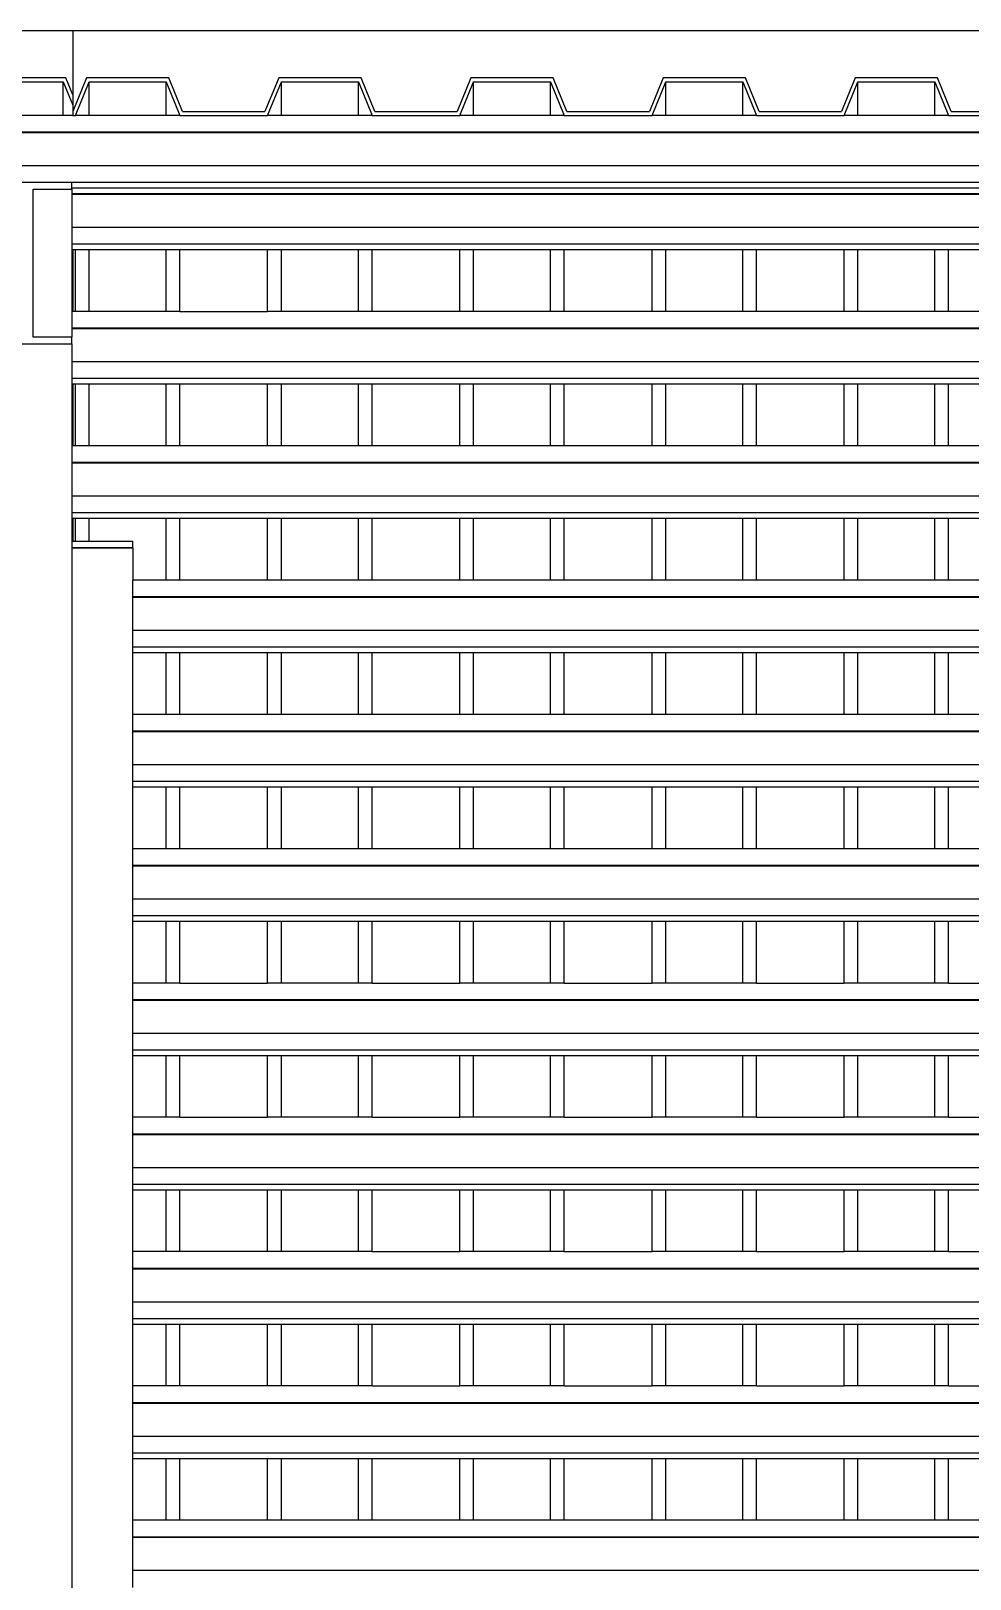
# Model space of a CAD drawing. Extents: x -101 to 101, y -14 to 18.
# Drawn here: x 53.588 to 54.968, y 15.745 to 18.019 of the extents above; entities that cross this region are included whole.
import ezdxf

# ---------------------------------------------------------------- set-up
doc = ezdxf.new("R2010")
doc.units = 0
doc.layers.get('0').update_dxf_attribs({"linetype": 'CONTINUOUS'})

msp = doc.modelspace()

# ---------------------------------------------------------------- linework, layer by layer
for p, q in [((53.6493, 18.019), (50.9563, 18.019)), ((53.6493, 18.019), (53.6493, 17.9253)), ((56.3423, 18.019), (53.6493, 18.019)), ((53.6493, 18.019), (53.6493, 17.9006)), ((53.6392, 17.9499), (53.5182, 17.9499)), ((53.5221, 17.9443), (53.6353, 17.9443)), ((53.6353, 17.895), (53.6353, 17.9443)), ((53.6353, 17.9443), (53.6493, 17.9101)), ((53.6493, 17.9253), (53.6392, 17.9499)), ((53.6695, 17.9499), (53.6493, 17.9006)), ((53.6532, 17.895), (53.6734, 17.9443)), ((53.7905, 17.9499), (53.6695, 17.9499)), ((53.6734, 17.895), (53.6734, 17.9443)), ((53.6734, 17.9443), (53.7866, 17.9443)), ((53.7866, 17.895), (53.7866, 17.9443)), ((53.7866, 17.9443), (53.8068, 17.895)), ((53.8107, 17.9006), (53.7905, 17.9499)), ((53.9519, 17.9499), (53.9317, 17.9006)), ((53.9356, 17.895), (53.9558, 17.9443)), ((54.0729, 17.9499), (53.9519, 17.9499)), ((53.9558, 17.9443), (54.069, 17.9443)), ((53.9558, 17.895), (53.9558, 17.9443)), ((54.069, 17.895), (54.069, 17.9443)), ((54.069, 17.9443), (54.0892, 17.895)), ((54.0931, 17.9006), (54.0729, 17.9499)), ((54.2343, 17.9499), (54.2141, 17.9006)), ((54.2181, 17.895), (54.2382, 17.9443)), ((54.3553, 17.9499), (54.2343, 17.9499)), ((54.2382, 17.895), (54.2382, 17.9443)), ((54.2382, 17.9443), (54.3514, 17.9443)), ((54.3514, 17.9443), (54.3716, 17.895)), ((54.3514, 17.895), (54.3514, 17.9443)), ((54.3755, 17.9006), (54.3553, 17.9499)), ((54.5167, 17.9499), (54.4966, 17.9006)), ((54.5005, 17.895), (54.5206, 17.9443)), ((54.6378, 17.9499), (54.5167, 17.9499)), ((54.5206, 17.9443), (54.6339, 17.9443)), ((54.5206, 17.895), (54.5206, 17.9443)), ((54.6339, 17.9443), (54.654, 17.895)), ((54.6339, 17.895), (54.6339, 17.9443)), ((54.6579, 17.9006), (54.6378, 17.9499)), ((54.7991, 17.9499), (54.779, 17.9006)), ((54.7829, 17.895), (54.8031, 17.9443)), ((54.9202, 17.9499), (54.7991, 17.9499)), ((54.8031, 17.9443), (54.9163, 17.9443)), ((54.8031, 17.895), (54.8031, 17.9443)), ((54.9163, 17.895), (54.9163, 17.9443)), ((54.9163, 17.9443), (54.9364, 17.895)), ((54.9403, 17.9006), (54.9202, 17.9499)), ((53.6493, 17.9253), (53.6493, 17.9101)), ((53.6493, 17.9101), (53.6493, 17.9006)), ((53.6493, 17.9006), (53.6493, 17.895)), ((53.8107, 17.9006), (53.9317, 17.9006)), ((54.0931, 17.9006), (54.2141, 17.9006)), ((54.3755, 17.9006), (54.4966, 17.9006)), ((54.6579, 17.9006), (54.779, 17.9006)), ((54.9403, 17.9006), (55.0614, 17.9006)), ((53.6353, 17.895), (53.5221, 17.895)), ((53.6493, 17.895), (53.6353, 17.895)), ((53.6493, 17.895), (53.6532, 17.895)), ((53.6734, 17.895), (53.6532, 17.895)), ((53.7866, 17.895), (53.6734, 17.895)), ((53.8068, 17.895), (53.7866, 17.895)), ((53.8068, 17.895), (53.9356, 17.895)), ((53.9558, 17.895), (53.9356, 17.895)), ((54.069, 17.895), (53.9558, 17.895)), ((54.0892, 17.895), (54.069, 17.895)), ((54.0892, 17.895), (54.2181, 17.895)), ((54.2382, 17.895), (54.2181, 17.895)), ((54.3514, 17.895), (54.2382, 17.895)), ((54.3716, 17.895), (54.3514, 17.895)), ((54.3716, 17.895), (54.5005, 17.895)), ((54.5206, 17.895), (54.5005, 17.895)), ((54.6339, 17.895), (54.5206, 17.895)), ((54.654, 17.895), (54.6339, 17.895)), ((54.654, 17.895), (54.7829, 17.895)), ((54.8031, 17.895), (54.7829, 17.895)), ((54.9163, 17.895), (54.8031, 17.895)), ((54.9364, 17.895), (54.9163, 17.895)), ((54.9364, 17.895), (55.0653, 17.895)), ((56.3423, 17.8703), (38.6477, 17.8703)), ((56.3423, 17.8695), (38.6477, 17.8695)), ((56.3423, 17.821), (38.6477, 17.821)), ((53.6477, 17.7963), (53.5277, 17.7963)), ((53.5908, 17.5692), (53.5908, 17.7866)), ((53.5908, 17.7866), (53.6477, 17.7866)), ((53.6477, 17.7881), (53.6477, 17.7963)), ((56.3423, 17.7963), (53.6477, 17.7963)), ((56.3423, 17.7881), (53.6477, 17.7881)), ((53.6477, 17.7866), (53.6477, 17.7881)), ((53.6477, 17.7866), (53.6477, 17.7796)), ((56.3423, 17.7796), (53.6477, 17.7796)), ((53.6477, 17.7796), (53.6477, 17.7788)), ((56.3423, 17.7788), (53.6477, 17.7788)), ((53.6477, 17.7788), (53.6477, 17.7303)), ((56.3423, 17.7303), (53.6477, 17.7303)), ((53.6477, 17.7303), (53.6477, 17.7056)), ((56.3423, 17.7056), (53.6477, 17.7056)), ((53.6477, 17.7056), (53.6477, 17.6974)), ((53.6493, 17.6974), (53.6477, 17.6974)), ((53.6477, 17.6974), (53.6477, 17.607)), ((53.6493, 17.6974), (53.6493, 17.607)), ((53.6532, 17.6974), (53.6493, 17.6974)), ((53.6532, 17.607), (53.6532, 17.6974)), ((53.6734, 17.6974), (53.6532, 17.6974)), ((53.6734, 17.607), (53.6734, 17.6974)), ((53.7866, 17.6974), (53.6734, 17.6974)), ((53.7866, 17.607), (53.7866, 17.6974)), ((53.8068, 17.6974), (53.7866, 17.6974)), ((53.8068, 17.607), (53.8068, 17.6974)), ((53.9356, 17.6974), (53.8068, 17.6974)), ((53.9356, 17.607), (53.9356, 17.6974)), ((53.9558, 17.6974), (53.9356, 17.6974)), ((53.9558, 17.607), (53.9558, 17.6974)), ((54.069, 17.6974), (53.9558, 17.6974)), ((54.069, 17.607), (54.069, 17.6974)), ((54.0892, 17.6974), (54.069, 17.6974)), ((54.0892, 17.607), (54.0892, 17.6974)), ((54.2181, 17.6974), (54.0892, 17.6974)), ((54.2181, 17.607), (54.2181, 17.6974)), ((54.2382, 17.6974), (54.2181, 17.6974)), ((54.2382, 17.607), (54.2382, 17.6974)), ((54.3514, 17.6974), (54.2382, 17.6974)), ((54.3514, 17.607), (54.3514, 17.6974)), ((54.3716, 17.6974), (54.3514, 17.6974)), ((54.3716, 17.607), (54.3716, 17.6974)), ((54.5005, 17.6974), (54.3716, 17.6974)), ((54.5005, 17.607), (54.5005, 17.6974)), ((54.5206, 17.6974), (54.5005, 17.6974)), ((54.5206, 17.607), (54.5206, 17.6974)), ((54.6339, 17.6974), (54.5206, 17.6974)), ((54.6339, 17.607), (54.6339, 17.6974)), ((54.654, 17.6974), (54.6339, 17.6974)), ((54.654, 17.607), (54.654, 17.6974)), ((54.7829, 17.6974), (54.654, 17.6974)), ((54.7829, 17.607), (54.7829, 17.6974)), ((54.8031, 17.6974), (54.7829, 17.6974)), ((54.8031, 17.607), (54.8031, 17.6974)), ((54.9163, 17.6974), (54.8031, 17.6974)), ((54.9163, 17.607), (54.9163, 17.6974)), ((54.9364, 17.6974), (54.9163, 17.6974)), ((54.9364, 17.607), (54.9364, 17.6974)), ((55.0653, 17.6974), (54.9364, 17.6974)), ((53.6493, 17.607), (53.6477, 17.607)), ((53.6477, 17.607), (53.6477, 17.5823)), ((53.6532, 17.607), (53.6493, 17.607)), ((53.6734, 17.607), (53.6532, 17.607)), ((53.7866, 17.607), (53.6734, 17.607)), ((53.8068, 17.607), (53.7866, 17.607)), ((53.8068, 17.607), (53.9356, 17.607)), ((53.9558, 17.607), (53.9356, 17.607)), ((54.069, 17.607), (53.9558, 17.607)), ((54.0892, 17.607), (54.069, 17.607)), ((54.2181, 17.607), (54.0892, 17.607)), ((54.2382, 17.607), (54.2181, 17.607)), ((54.3514, 17.607), (54.2382, 17.607)), ((54.3716, 17.607), (54.3514, 17.607)), ((54.5005, 17.607), (54.3716, 17.607)), ((54.5206, 17.607), (54.5005, 17.607)), ((54.6339, 17.607), (54.5206, 17.607)), ((54.654, 17.607), (54.6339, 17.607)), ((54.7829, 17.607), (54.654, 17.607)), ((54.8031, 17.607), (54.7829, 17.607)), ((54.9163, 17.607), (54.8031, 17.607)), ((54.9364, 17.607), (54.9163, 17.607)), ((55.0653, 17.607), (54.9364, 17.607)), ((56.3423, 17.5823), (53.6477, 17.5823)), ((53.6477, 17.5823), (53.6477, 17.5815)), ((56.3423, 17.5815), (53.6477, 17.5815)), ((53.6477, 17.5815), (53.6477, 17.5692)), ((53.5277, 17.5596), (53.6477, 17.5596)), ((53.6477, 17.5692), (53.5908, 17.5692)), ((53.6477, 17.5596), (53.6477, 17.5692)), ((53.6477, 17.5596), (53.6477, 17.533)), ((56.3423, 17.533), (53.6477, 17.533)), ((53.6477, 17.533), (53.6477, 17.5083)), ((56.3423, 17.5083), (53.6477, 17.5083)), ((53.6477, 17.5083), (53.6477, 17.5001)), ((53.6493, 17.5001), (53.6477, 17.5001)), ((53.6477, 17.5001), (53.6477, 17.4097)), ((53.6493, 17.5001), (53.6493, 17.4097)), ((53.6532, 17.5001), (53.6493, 17.5001)), ((53.6532, 17.4097), (53.6532, 17.5001)), ((53.6734, 17.5001), (53.6532, 17.5001)), ((53.6734, 17.4097), (53.6734, 17.5001)), ((53.7866, 17.5001), (53.6734, 17.5001)), ((53.7866, 17.4097), (53.7866, 17.5001)), ((53.8068, 17.5001), (53.7866, 17.5001)), ((53.8068, 17.4097), (53.8068, 17.5001)), ((53.9356, 17.5001), (53.8068, 17.5001)), ((53.9356, 17.4097), (53.9356, 17.5001)), ((53.9558, 17.5001), (53.9356, 17.5001)), ((53.9558, 17.4097), (53.9558, 17.5001)), ((54.069, 17.5001), (53.9558, 17.5001)), ((54.069, 17.4097), (54.069, 17.5001)), ((54.0892, 17.5001), (54.069, 17.5001)), ((54.0892, 17.4097), (54.0892, 17.5001)), ((54.2181, 17.5001), (54.0892, 17.5001)), ((54.2181, 17.4097), (54.2181, 17.5001)), ((54.2382, 17.5001), (54.2181, 17.5001)), ((54.2382, 17.4097), (54.2382, 17.5001)), ((54.3514, 17.5001), (54.2382, 17.5001)), ((54.3514, 17.4097), (54.3514, 17.5001)), ((54.3716, 17.5001), (54.3514, 17.5001)), ((54.3716, 17.4097), (54.3716, 17.5001)), ((54.5005, 17.5001), (54.3716, 17.5001)), ((54.5005, 17.4097), (54.5005, 17.5001)), ((54.5206, 17.5001), (54.5005, 17.5001)), ((54.5206, 17.4097), (54.5206, 17.5001)), ((54.6339, 17.5001), (54.5206, 17.5001)), ((54.6339, 17.4097), (54.6339, 17.5001)), ((54.654, 17.5001), (54.6339, 17.5001)), ((54.654, 17.4097), (54.654, 17.5001)), ((54.7829, 17.5001), (54.654, 17.5001)), ((54.7829, 17.4097), (54.7829, 17.5001)), ((54.8031, 17.5001), (54.7829, 17.5001)), ((54.8031, 17.4097), (54.8031, 17.5001)), ((54.9163, 17.5001), (54.8031, 17.5001)), ((54.9163, 17.4097), (54.9163, 17.5001)), ((54.9364, 17.5001), (54.9163, 17.5001)), ((54.9364, 17.4097), (54.9364, 17.5001)), ((55.0653, 17.5001), (54.9364, 17.5001)), ((53.6493, 17.4097), (53.6477, 17.4097)), ((53.6477, 17.4097), (53.6477, 17.385)), ((53.6532, 17.4097), (53.6493, 17.4097)), ((53.6734, 17.4097), (53.6532, 17.4097)), ((53.7866, 17.4097), (53.6734, 17.4097)), ((53.8068, 17.4097), (53.7866, 17.4097)), ((53.9356, 17.4097), (53.8068, 17.4097)), ((53.9558, 17.4097), (53.9356, 17.4097)), ((54.069, 17.4097), (53.9558, 17.4097)), ((54.0892, 17.4097), (54.069, 17.4097)), ((54.2181, 17.4097), (54.0892, 17.4097)), ((54.2382, 17.4097), (54.2181, 17.4097)), ((54.3514, 17.4097), (54.2382, 17.4097)), ((54.3716, 17.4097), (54.3514, 17.4097)), ((54.5005, 17.4097), (54.3716, 17.4097)), ((54.5206, 17.4097), (54.5005, 17.4097)), ((54.6339, 17.4097), (54.5206, 17.4097)), ((54.654, 17.4097), (54.6339, 17.4097)), ((54.7829, 17.4097), (54.654, 17.4097)), ((54.8031, 17.4097), (54.7829, 17.4097)), ((54.9163, 17.4097), (54.8031, 17.4097)), ((54.9364, 17.4097), (54.9163, 17.4097)), ((55.0653, 17.4097), (54.9364, 17.4097)), ((56.3423, 17.385), (53.6477, 17.385)), ((53.6477, 17.385), (53.6477, 17.3842)), ((56.3423, 17.3842), (53.6477, 17.3842)), ((53.6477, 17.3842), (53.6477, 17.3357)), ((56.3423, 17.3357), (53.6477, 17.3357)), ((53.6477, 17.3357), (53.6477, 17.311)), ((56.3423, 17.311), (53.6477, 17.311)), ((53.6477, 17.311), (53.6477, 17.3028)), ((53.6493, 17.3028), (53.6477, 17.3028)), ((53.6477, 17.3028), (53.6477, 17.2697)), ((53.6493, 17.3028), (53.6493, 17.2697)), ((53.6532, 17.3028), (53.6493, 17.3028)), ((53.6532, 17.2697), (53.6532, 17.3028)), ((53.6734, 17.3028), (53.6532, 17.3028)), ((53.6734, 17.2697), (53.6734, 17.3028)), ((53.7866, 17.3028), (53.6734, 17.3028)), ((53.7866, 17.2124), (53.7866, 17.3028)), ((53.8068, 17.3028), (53.7866, 17.3028)), ((53.8068, 17.2124), (53.8068, 17.3028)), ((53.9356, 17.3028), (53.8068, 17.3028)), ((53.9356, 17.2124), (53.9356, 17.3028)), ((53.9558, 17.3028), (53.9356, 17.3028)), ((53.9558, 17.2124), (53.9558, 17.3028)), ((54.069, 17.3028), (53.9558, 17.3028)), ((54.069, 17.2124), (54.069, 17.3028)), ((54.0892, 17.3028), (54.069, 17.3028)), ((54.0892, 17.2124), (54.0892, 17.3028)), ((54.2181, 17.3028), (54.0892, 17.3028)), ((54.2181, 17.2124), (54.2181, 17.3028)), ((54.2382, 17.3028), (54.2181, 17.3028)), ((54.2382, 17.2124), (54.2382, 17.3028)), ((54.3514, 17.3028), (54.2382, 17.3028)), ((54.3514, 17.2124), (54.3514, 17.3028)), ((54.3716, 17.3028), (54.3514, 17.3028)), ((54.3716, 17.2124), (54.3716, 17.3028)), ((54.5005, 17.3028), (54.3716, 17.3028)), ((54.5005, 17.2124), (54.5005, 17.3028)), ((54.5206, 17.3028), (54.5005, 17.3028)), ((54.5206, 17.2124), (54.5206, 17.3028)), ((54.6339, 17.3028), (54.5206, 17.3028)), ((54.6339, 17.2124), (54.6339, 17.3028)), ((54.654, 17.3028), (54.6339, 17.3028)), ((54.654, 17.2124), (54.654, 17.3028)), ((54.7829, 17.3028), (54.654, 17.3028)), ((54.7829, 17.2124), (54.7829, 17.3028)), ((54.8031, 17.3028), (54.7829, 17.3028)), ((54.8031, 17.2124), (54.8031, 17.3028)), ((54.9163, 17.3028), (54.8031, 17.3028)), ((54.9163, 17.2124), (54.9163, 17.3028)), ((54.9364, 17.3028), (54.9163, 17.3028)), ((54.9364, 17.2124), (54.9364, 17.3028)), ((55.0653, 17.3028), (54.9364, 17.3028)), ((53.6477, 17.2697), (53.6493, 17.2697)), ((53.6477, 17.2697), (53.6477, 17.2599)), ((53.6477, 17.2599), (53.6493, 17.2599)), ((53.6477, 17.2599), (53.6477, 17.2598)), ((53.6493, 17.2598), (53.6477, 17.2598)), ((53.6477, 17.2598), (53.6477, 13.5483)), ((53.6493, 17.2697), (53.6532, 17.2697)), ((53.6493, 17.2599), (53.6493, 17.2598)), ((53.6493, 17.2599), (53.6532, 17.2599)), ((53.6532, 17.2598), (53.6493, 17.2598)), ((53.6532, 17.2697), (53.6734, 17.2697)), ((53.6532, 17.2598), (53.6532, 17.2599)), ((53.6532, 17.2599), (53.6734, 17.2599)), ((53.6734, 17.2598), (53.6532, 17.2598)), ((53.6734, 17.2697), (53.7377, 17.2697)), ((53.6734, 17.2598), (53.6734, 17.2599)), ((53.6734, 17.2599), (53.7377, 17.2599)), ((53.7377, 17.2598), (53.6734, 17.2598)), ((53.7377, 17.2599), (53.7377, 17.2697)), ((53.7377, 17.2599), (53.7377, 17.2598)), ((53.7377, 17.2598), (53.7377, 17.2124)), ((53.7866, 17.2124), (53.7377, 17.2124)), ((53.7377, 17.1877), (53.7377, 17.2124)), ((53.8068, 17.2124), (53.7866, 17.2124)), ((53.9356, 17.2124), (53.8068, 17.2124)), ((53.9558, 17.2124), (53.9356, 17.2124)), ((54.069, 17.2124), (53.9558, 17.2124)), ((54.0892, 17.2124), (54.069, 17.2124)), ((54.2181, 17.2124), (54.0892, 17.2124)), ((54.2382, 17.2124), (54.2181, 17.2124)), ((54.3514, 17.2124), (54.2382, 17.2124)), ((54.3716, 17.2124), (54.3514, 17.2124)), ((54.5005, 17.2124), (54.3716, 17.2124)), ((54.5206, 17.2124), (54.5005, 17.2124)), ((54.6339, 17.2124), (54.5206, 17.2124)), ((54.654, 17.2124), (54.6339, 17.2124)), ((54.7829, 17.2124), (54.654, 17.2124)), ((54.8031, 17.2124), (54.7829, 17.2124)), ((54.9163, 17.2124), (54.8031, 17.2124)), ((54.9364, 17.2124), (54.9163, 17.2124)), ((55.0653, 17.2124), (54.9364, 17.2124)), ((56.3423, 17.1877), (53.7377, 17.1877)), ((53.7377, 17.1869), (53.7377, 17.1877)), ((56.3423, 17.1869), (53.7377, 17.1869)), ((53.7377, 17.1384), (53.7377, 17.1869)), ((56.3423, 17.1384), (53.7377, 17.1384)), ((53.7377, 17.1138), (53.7377, 17.1384)), ((56.3423, 17.1138), (53.7377, 17.1138)), ((53.7377, 17.1055), (53.7377, 17.1138)), ((53.7866, 17.1055), (53.7377, 17.1055)), ((53.7377, 17.0151), (53.7377, 17.1055)), ((53.7866, 17.0151), (53.7866, 17.1055)), ((53.8068, 17.1055), (53.7866, 17.1055)), ((53.8068, 17.0151), (53.8068, 17.1055)), ((53.9356, 17.1055), (53.8068, 17.1055)), ((53.9356, 17.0151), (53.9356, 17.1055)), ((53.9558, 17.1055), (53.9356, 17.1055)), ((53.9558, 17.0151), (53.9558, 17.1055)), ((54.069, 17.1055), (53.9558, 17.1055)), ((54.069, 17.0151), (54.069, 17.1055)), ((54.0892, 17.1055), (54.069, 17.1055)), ((54.0892, 17.0151), (54.0892, 17.1055)), ((54.2181, 17.1055), (54.0892, 17.1055)), ((54.2181, 17.0151), (54.2181, 17.1055)), ((54.2382, 17.1055), (54.2181, 17.1055)), ((54.2382, 17.0151), (54.2382, 17.1055)), ((54.3514, 17.1055), (54.2382, 17.1055)), ((54.3514, 17.0151), (54.3514, 17.1055)), ((54.3716, 17.1055), (54.3514, 17.1055)), ((54.3716, 17.0151), (54.3716, 17.1055)), ((54.5005, 17.1055), (54.3716, 17.1055)), ((54.5005, 17.0151), (54.5005, 17.1055)), ((54.5206, 17.1055), (54.5005, 17.1055)), ((54.5206, 17.0151), (54.5206, 17.1055)), ((54.6339, 17.1055), (54.5206, 17.1055)), ((54.6339, 17.0151), (54.6339, 17.1055)), ((54.654, 17.1055), (54.6339, 17.1055)), ((54.654, 17.0151), (54.654, 17.1055)), ((54.7829, 17.1055), (54.654, 17.1055)), ((54.7829, 17.0151), (54.7829, 17.1055)), ((54.8031, 17.1055), (54.7829, 17.1055)), ((54.8031, 17.0151), (54.8031, 17.1055)), ((54.9163, 17.1055), (54.8031, 17.1055)), ((54.9163, 17.0151), (54.9163, 17.1055)), ((54.9364, 17.1055), (54.9163, 17.1055)), ((54.9364, 17.0151), (54.9364, 17.1055)), ((55.0653, 17.1055), (54.9364, 17.1055)), ((53.7866, 17.0151), (53.7377, 17.0151)), ((53.7377, 16.9905), (53.7377, 17.0151)), ((53.8068, 17.0151), (53.7866, 17.0151)), ((53.9356, 17.0151), (53.8068, 17.0151)), ((53.9558, 17.0151), (53.9356, 17.0151)), ((54.069, 17.0151), (53.9558, 17.0151)), ((54.0892, 17.0151), (54.069, 17.0151)), ((54.2181, 17.0151), (54.0892, 17.0151)), ((54.2382, 17.0151), (54.2181, 17.0151)), ((54.3514, 17.0151), (54.2382, 17.0151)), ((54.3716, 17.0151), (54.3514, 17.0151)), ((54.5005, 17.0151), (54.3716, 17.0151)), ((54.5206, 17.0151), (54.5005, 17.0151)), ((54.6339, 17.0151), (54.5206, 17.0151)), ((54.654, 17.0151), (54.6339, 17.0151)), ((54.7829, 17.0151), (54.654, 17.0151)), ((54.8031, 17.0151), (54.7829, 17.0151)), ((54.9163, 17.0151), (54.8031, 17.0151)), ((54.9364, 17.0151), (54.9163, 17.0151)), ((55.0653, 17.0151), (54.9364, 17.0151)), ((56.3423, 16.9905), (53.7377, 16.9905)), ((53.7377, 16.9896), (53.7377, 16.9905)), ((56.3423, 16.9896), (53.7377, 16.9896)), ((53.7377, 16.9411), (53.7377, 16.9896)), ((56.3423, 16.9411), (53.7377, 16.9411)), ((53.7377, 16.9165), (53.7377, 16.9411)), ((56.3423, 16.9165), (53.7377, 16.9165)), ((53.7377, 16.9083), (53.7377, 16.9165)), ((53.7866, 16.9083), (53.7377, 16.9083)), ((53.7377, 16.8178), (53.7377, 16.9083)), ((53.7866, 16.8178), (53.7866, 16.9083)), ((53.8068, 16.9083), (53.7866, 16.9083)), ((53.8068, 16.8178), (53.8068, 16.9083)), ((53.9356, 16.9083), (53.8068, 16.9083)), ((53.9356, 16.8178), (53.9356, 16.9083)), ((53.9558, 16.9083), (53.9356, 16.9083)), ((53.9558, 16.8178), (53.9558, 16.9083)), ((54.069, 16.9083), (53.9558, 16.9083)), ((54.069, 16.8178), (54.069, 16.9083)), ((54.0892, 16.9083), (54.069, 16.9083)), ((54.0892, 16.8178), (54.0892, 16.9083)), ((54.2181, 16.9083), (54.0892, 16.9083)), ((54.2181, 16.8178), (54.2181, 16.9083)), ((54.2382, 16.9083), (54.2181, 16.9083)), ((54.2382, 16.8178), (54.2382, 16.9083)), ((54.3514, 16.9083), (54.2382, 16.9083)), ((54.3514, 16.8178), (54.3514, 16.9083)), ((54.3716, 16.9083), (54.3514, 16.9083)), ((54.3716, 16.8178), (54.3716, 16.9083)), ((54.5005, 16.9083), (54.3716, 16.9083)), ((54.5005, 16.8178), (54.5005, 16.9083)), ((54.5206, 16.9083), (54.5005, 16.9083)), ((54.5206, 16.8178), (54.5206, 16.9083)), ((54.6339, 16.9083), (54.5206, 16.9083)), ((54.6339, 16.8178), (54.6339, 16.9083)), ((54.654, 16.9083), (54.6339, 16.9083)), ((54.654, 16.8178), (54.654, 16.9083)), ((54.7829, 16.9083), (54.654, 16.9083)), ((54.7829, 16.8178), (54.7829, 16.9083)), ((54.8031, 16.9083), (54.7829, 16.9083)), ((54.8031, 16.8178), (54.8031, 16.9083)), ((54.9163, 16.9083), (54.8031, 16.9083)), ((54.9163, 16.8178), (54.9163, 16.9083)), ((54.9364, 16.9083), (54.9163, 16.9083)), ((54.9364, 16.8178), (54.9364, 16.9083)), ((55.0653, 16.9083), (54.9364, 16.9083)), ((53.7866, 16.8178), (53.7377, 16.8178)), ((53.7377, 16.7932), (53.7377, 16.8178)), ((53.8068, 16.8178), (53.7866, 16.8178)), ((53.9356, 16.8178), (53.8068, 16.8178)), ((53.9558, 16.8178), (53.9356, 16.8178)), ((54.069, 16.8178), (53.9558, 16.8178)), ((54.0892, 16.8178), (54.069, 16.8178)), ((54.2181, 16.8178), (54.0892, 16.8178)), ((54.2382, 16.8178), (54.2181, 16.8178)), ((54.3514, 16.8178), (54.2382, 16.8178)), ((54.3716, 16.8178), (54.3514, 16.8178)), ((54.5005, 16.8178), (54.3716, 16.8178)), ((54.5206, 16.8178), (54.5005, 16.8178)), ((54.6339, 16.8178), (54.5206, 16.8178)), ((54.654, 16.8178), (54.6339, 16.8178)), ((54.7829, 16.8178), (54.654, 16.8178)), ((54.8031, 16.8178), (54.7829, 16.8178)), ((54.9163, 16.8178), (54.8031, 16.8178)), ((54.9364, 16.8178), (54.9163, 16.8178)), ((55.0653, 16.8178), (54.9364, 16.8178)), ((56.3423, 16.7932), (53.7377, 16.7932)), ((53.7377, 16.7924), (53.7377, 16.7932)), ((56.3423, 16.7924), (53.7377, 16.7924)), ((53.7377, 16.7439), (53.7377, 16.7924)), ((56.3423, 16.7439), (53.7377, 16.7439)), ((53.7377, 16.7192), (53.7377, 16.7439)), ((56.3423, 16.7192), (53.7377, 16.7192)), ((53.7377, 16.711), (53.7377, 16.7192)), ((53.7866, 16.711), (53.7377, 16.711)), ((53.7377, 16.6206), (53.7377, 16.711)), ((53.7866, 16.6206), (53.7866, 16.711)), ((53.8068, 16.711), (53.7866, 16.711)), ((53.8068, 16.6206), (53.8068, 16.711)), ((53.9356, 16.711), (53.8068, 16.711)), ((53.9356, 16.6206), (53.9356, 16.711)), ((53.9558, 16.711), (53.9356, 16.711)), ((53.9558, 16.6206), (53.9558, 16.711)), ((54.069, 16.711), (53.9558, 16.711)), ((54.069, 16.6206), (54.069, 16.711)), ((54.0892, 16.711), (54.069, 16.711)), ((54.0892, 16.6206), (54.0892, 16.711)), ((54.2181, 16.711), (54.0892, 16.711)), ((54.2181, 16.6206), (54.2181, 16.711)), ((54.2382, 16.711), (54.2181, 16.711)), ((54.2382, 16.6206), (54.2382, 16.711)), ((54.3514, 16.711), (54.2382, 16.711)), ((54.3514, 16.6206), (54.3514, 16.711)), ((54.3716, 16.711), (54.3514, 16.711)), ((54.3716, 16.6206), (54.3716, 16.711)), ((54.5005, 16.711), (54.3716, 16.711)), ((54.5005, 16.6206), (54.5005, 16.711)), ((54.5206, 16.711), (54.5005, 16.711)), ((54.5206, 16.6206), (54.5206, 16.711)), ((54.6339, 16.711), (54.5206, 16.711)), ((54.6339, 16.6206), (54.6339, 16.711)), ((54.654, 16.711), (54.6339, 16.711)), ((54.654, 16.6206), (54.654, 16.711)), ((54.7829, 16.711), (54.654, 16.711)), ((54.7829, 16.6206), (54.7829, 16.711)), ((54.8031, 16.711), (54.7829, 16.711)), ((54.8031, 16.6206), (54.8031, 16.711)), ((54.9163, 16.711), (54.8031, 16.711)), ((54.9163, 16.6206), (54.9163, 16.711)), ((54.9364, 16.711), (54.9163, 16.711)), ((54.9364, 16.6206), (54.9364, 16.711)), ((55.0653, 16.711), (54.9364, 16.711)), ((53.7866, 16.6206), (53.7377, 16.6206)), ((53.7377, 16.5959), (53.7377, 16.6206)), ((53.8068, 16.6206), (53.7866, 16.6206)), ((53.8068, 16.6206), (53.9356, 16.6206)), ((53.9558, 16.6206), (53.9356, 16.6206)), ((54.069, 16.6206), (53.9558, 16.6206)), ((54.0892, 16.6206), (54.069, 16.6206)), ((54.0892, 16.6206), (54.2181, 16.6206)), ((54.2382, 16.6206), (54.2181, 16.6206)), ((54.3514, 16.6206), (54.2382, 16.6206)), ((54.3716, 16.6206), (54.3514, 16.6206)), ((54.3716, 16.6206), (54.5005, 16.6206)), ((54.5206, 16.6206), (54.5005, 16.6206)), ((54.6339, 16.6206), (54.5206, 16.6206)), ((54.654, 16.6206), (54.6339, 16.6206)), ((54.654, 16.6206), (54.7829, 16.6206)), ((54.8031, 16.6206), (54.7829, 16.6206)), ((54.9163, 16.6206), (54.8031, 16.6206)), ((54.9364, 16.6206), (54.9163, 16.6206)), ((54.9364, 16.6206), (55.0653, 16.6206)), ((56.3423, 16.5959), (53.7377, 16.5959)), ((53.7377, 16.5951), (53.7377, 16.5959)), ((56.3423, 16.5951), (53.7377, 16.5951)), ((53.7377, 16.5466), (53.7377, 16.5951)), ((56.3423, 16.5466), (53.7377, 16.5466)), ((53.7377, 16.5219), (53.7377, 16.5466)), ((56.3423, 16.5219), (53.7377, 16.5219)), ((53.7377, 16.5137), (53.7377, 16.5219)), ((53.7866, 16.5137), (53.7377, 16.5137)), ((53.7377, 16.4233), (53.7377, 16.5137)), ((53.7866, 16.4233), (53.7866, 16.5137)), ((53.8068, 16.5137), (53.7866, 16.5137)), ((53.8068, 16.4233), (53.8068, 16.5137)), ((53.9356, 16.5137), (53.8068, 16.5137)), ((53.9356, 16.4233), (53.9356, 16.5137)), ((53.9558, 16.5137), (53.9356, 16.5137)), ((53.9558, 16.4233), (53.9558, 16.5137)), ((54.069, 16.5137), (53.9558, 16.5137)), ((54.069, 16.4233), (54.069, 16.5137)), ((54.0892, 16.5137), (54.069, 16.5137)), ((54.0892, 16.4233), (54.0892, 16.5137)), ((54.2181, 16.5137), (54.0892, 16.5137)), ((54.2181, 16.4233), (54.2181, 16.5137)), ((54.2382, 16.5137), (54.2181, 16.5137)), ((54.2382, 16.4233), (54.2382, 16.5137)), ((54.3514, 16.5137), (54.2382, 16.5137)), ((54.3514, 16.4233), (54.3514, 16.5137)), ((54.3716, 16.5137), (54.3514, 16.5137)), ((54.3716, 16.4233), (54.3716, 16.5137)), ((54.5005, 16.5137), (54.3716, 16.5137)), ((54.5005, 16.4233), (54.5005, 16.5137)), ((54.5206, 16.5137), (54.5005, 16.5137)), ((54.5206, 16.4233), (54.5206, 16.5137)), ((54.6339, 16.5137), (54.5206, 16.5137)), ((54.6339, 16.4233), (54.6339, 16.5137)), ((54.654, 16.5137), (54.6339, 16.5137)), ((54.654, 16.4233), (54.654, 16.5137)), ((54.7829, 16.5137), (54.654, 16.5137)), ((54.7829, 16.4233), (54.7829, 16.5137)), ((54.8031, 16.5137), (54.7829, 16.5137)), ((54.8031, 16.4233), (54.8031, 16.5137)), ((54.9163, 16.5137), (54.8031, 16.5137)), ((54.9163, 16.4233), (54.9163, 16.5137)), ((54.9364, 16.5137), (54.9163, 16.5137)), ((54.9364, 16.4233), (54.9364, 16.5137)), ((55.0653, 16.5137), (54.9364, 16.5137)), ((53.7866, 16.4233), (53.7377, 16.4233)), ((53.7377, 16.3986), (53.7377, 16.4233)), ((53.8068, 16.4233), (53.7866, 16.4233)), ((53.8068, 16.4233), (53.9356, 16.4233)), ((53.9558, 16.4233), (53.9356, 16.4233)), ((54.069, 16.4233), (53.9558, 16.4233)), ((54.0892, 16.4233), (54.069, 16.4233)), ((54.0892, 16.4233), (54.2181, 16.4233)), ((54.2382, 16.4233), (54.2181, 16.4233)), ((54.3514, 16.4233), (54.2382, 16.4233)), ((54.3716, 16.4233), (54.3514, 16.4233)), ((54.3716, 16.4233), (54.5005, 16.4233)), ((54.5206, 16.4233), (54.5005, 16.4233)), ((54.6339, 16.4233), (54.5206, 16.4233)), ((54.654, 16.4233), (54.6339, 16.4233)), ((54.654, 16.4233), (54.7829, 16.4233)), ((54.8031, 16.4233), (54.7829, 16.4233)), ((54.9163, 16.4233), (54.8031, 16.4233)), ((54.9364, 16.4233), (54.9163, 16.4233)), ((54.9364, 16.4233), (55.0653, 16.4233)), ((56.3423, 16.3986), (53.7377, 16.3986)), ((53.7377, 16.3978), (53.7377, 16.3986)), ((56.3423, 16.3978), (53.7377, 16.3978)), ((53.7377, 16.3493), (53.7377, 16.3978)), ((56.3423, 16.3493), (53.7377, 16.3493)), ((53.7377, 16.3246), (53.7377, 16.3493)), ((56.3423, 16.3246), (53.7377, 16.3246)), ((53.7377, 16.3164), (53.7377, 16.3246)), ((53.7866, 16.3164), (53.7377, 16.3164)), ((53.7377, 16.226), (53.7377, 16.3164)), ((53.7866, 16.226), (53.7866, 16.3164)), ((53.8068, 16.3164), (53.7866, 16.3164)), ((53.8068, 16.226), (53.8068, 16.3164)), ((53.9356, 16.3164), (53.8068, 16.3164)), ((53.9356, 16.226), (53.9356, 16.3164)), ((53.9558, 16.3164), (53.9356, 16.3164)), ((53.9558, 16.226), (53.9558, 16.3164)), ((54.069, 16.3164), (53.9558, 16.3164)), ((54.069, 16.226), (54.069, 16.3164)), ((54.0892, 16.3164), (54.069, 16.3164)), ((54.0892, 16.226), (54.0892, 16.3164)), ((54.2181, 16.3164), (54.0892, 16.3164)), ((54.2181, 16.226), (54.2181, 16.3164)), ((54.2382, 16.3164), (54.2181, 16.3164)), ((54.2382, 16.226), (54.2382, 16.3164)), ((54.3514, 16.3164), (54.2382, 16.3164)), ((54.3514, 16.226), (54.3514, 16.3164)), ((54.3716, 16.3164), (54.3514, 16.3164)), ((54.3716, 16.226), (54.3716, 16.3164)), ((54.5005, 16.3164), (54.3716, 16.3164)), ((54.5005, 16.226), (54.5005, 16.3164)), ((54.5206, 16.3164), (54.5005, 16.3164)), ((54.5206, 16.226), (54.5206, 16.3164)), ((54.6339, 16.3164), (54.5206, 16.3164)), ((54.6339, 16.226), (54.6339, 16.3164)), ((54.654, 16.3164), (54.6339, 16.3164)), ((54.654, 16.226), (54.654, 16.3164)), ((54.7829, 16.3164), (54.654, 16.3164)), ((54.7829, 16.226), (54.7829, 16.3164)), ((54.8031, 16.3164), (54.7829, 16.3164)), ((54.8031, 16.226), (54.8031, 16.3164)), ((54.9163, 16.3164), (54.8031, 16.3164)), ((54.9163, 16.226), (54.9163, 16.3164)), ((54.9364, 16.3164), (54.9163, 16.3164)), ((54.9364, 16.226), (54.9364, 16.3164)), ((55.0653, 16.3164), (54.9364, 16.3164)), ((53.7866, 16.226), (53.7377, 16.226)), ((53.7377, 16.2013), (53.7377, 16.226)), ((53.8068, 16.226), (53.7866, 16.226)), ((53.9356, 16.226), (53.8068, 16.226)), ((53.9558, 16.226), (53.9356, 16.226)), ((54.069, 16.226), (53.9558, 16.226)), ((54.0892, 16.226), (54.069, 16.226)), ((54.0892, 16.226), (54.2181, 16.226)), ((54.2382, 16.226), (54.2181, 16.226)), ((54.3514, 16.226), (54.2382, 16.226)), ((54.3716, 16.226), (54.3514, 16.226)), ((54.3716, 16.226), (54.5005, 16.226)), ((54.5206, 16.226), (54.5005, 16.226)), ((54.6339, 16.226), (54.5206, 16.226)), ((54.654, 16.226), (54.6339, 16.226)), ((54.654, 16.226), (54.7829, 16.226)), ((54.8031, 16.226), (54.7829, 16.226)), ((54.9163, 16.226), (54.8031, 16.226)), ((54.9364, 16.226), (54.9163, 16.226)), ((54.9364, 16.226), (55.0653, 16.226)), ((56.3423, 16.2013), (53.7377, 16.2013)), ((53.7377, 16.2005), (53.7377, 16.2013)), ((56.3423, 16.2005), (53.7377, 16.2005)), ((53.7377, 16.152), (53.7377, 16.2005)), ((56.3423, 16.152), (53.7377, 16.152)), ((53.7377, 16.1274), (53.7377, 16.152)), ((56.3423, 16.1274), (53.7377, 16.1274)), ((53.7377, 16.1191), (53.7377, 16.1274)), ((53.7866, 16.1191), (53.7377, 16.1191)), ((53.7377, 16.0287), (53.7377, 16.1191)), ((53.7866, 16.0287), (53.7866, 16.1191)), ((53.8068, 16.1191), (53.7866, 16.1191)), ((53.8068, 16.0287), (53.8068, 16.1191)), ((53.9356, 16.1191), (53.8068, 16.1191)), ((53.9356, 16.0287), (53.9356, 16.1191)), ((53.9558, 16.1191), (53.9356, 16.1191)), ((53.9558, 16.0287), (53.9558, 16.1191)), ((54.069, 16.1191), (53.9558, 16.1191)), ((54.069, 16.0287), (54.069, 16.1191)), ((54.0892, 16.1191), (54.069, 16.1191)), ((54.0892, 16.0287), (54.0892, 16.1191)), ((54.2181, 16.1191), (54.0892, 16.1191)), ((54.2181, 16.0287), (54.2181, 16.1191)), ((54.2382, 16.1191), (54.2181, 16.1191)), ((54.2382, 16.0287), (54.2382, 16.1191)), ((54.3514, 16.1191), (54.2382, 16.1191)), ((54.3514, 16.0287), (54.3514, 16.1191)), ((54.3716, 16.1191), (54.3514, 16.1191)), ((54.3716, 16.0287), (54.3716, 16.1191)), ((54.5005, 16.1191), (54.3716, 16.1191)), ((54.5005, 16.0287), (54.5005, 16.1191)), ((54.5206, 16.1191), (54.5005, 16.1191)), ((54.5206, 16.0287), (54.5206, 16.1191)), ((54.6339, 16.1191), (54.5206, 16.1191)), ((54.6339, 16.0287), (54.6339, 16.1191)), ((54.654, 16.1191), (54.6339, 16.1191)), ((54.654, 16.0287), (54.654, 16.1191)), ((54.7829, 16.1191), (54.654, 16.1191)), ((54.7829, 16.0287), (54.7829, 16.1191)), ((54.8031, 16.1191), (54.7829, 16.1191)), ((54.8031, 16.0287), (54.8031, 16.1191)), ((54.9163, 16.1191), (54.8031, 16.1191)), ((54.9163, 16.0287), (54.9163, 16.1191)), ((54.9364, 16.1191), (54.9163, 16.1191)), ((54.9364, 16.0287), (54.9364, 16.1191)), ((55.0653, 16.1191), (54.9364, 16.1191)), ((53.7866, 16.0287), (53.7377, 16.0287)), ((53.7377, 16.0041), (53.7377, 16.0287)), ((53.8068, 16.0287), (53.7866, 16.0287)), ((53.9356, 16.0287), (53.8068, 16.0287)), ((53.9558, 16.0287), (53.9356, 16.0287)), ((54.069, 16.0287), (53.9558, 16.0287)), ((54.0892, 16.0287), (54.069, 16.0287)), ((54.0892, 16.0287), (54.2181, 16.0287)), ((54.2382, 16.0287), (54.2181, 16.0287)), ((54.3514, 16.0287), (54.2382, 16.0287)), ((54.3716, 16.0287), (54.3514, 16.0287)), ((54.3716, 16.0287), (54.5005, 16.0287)), ((54.5206, 16.0287), (54.5005, 16.0287)), ((54.6339, 16.0287), (54.5206, 16.0287)), ((54.654, 16.0287), (54.6339, 16.0287)), ((54.654, 16.0287), (54.7829, 16.0287)), ((54.8031, 16.0287), (54.7829, 16.0287)), ((54.9163, 16.0287), (54.8031, 16.0287)), ((54.9364, 16.0287), (54.9163, 16.0287)), ((54.9364, 16.0287), (55.0653, 16.0287)), ((56.3423, 16.0041), (53.7377, 16.0041)), ((53.7377, 16.0032), (53.7377, 16.0041)), ((56.3423, 16.0032), (53.7377, 16.0032)), ((53.7377, 15.9547), (53.7377, 16.0032)), ((56.3423, 15.9547), (53.7377, 15.9547)), ((53.7377, 15.9301), (53.7377, 15.9547)), ((56.3423, 15.9301), (53.7377, 15.9301)), ((53.7377, 15.9219), (53.7377, 15.9301)), ((53.7866, 15.9219), (53.7377, 15.9219)), ((53.7377, 15.8314), (53.7377, 15.9219)), ((53.7866, 15.8314), (53.7866, 15.9219)), ((53.8068, 15.9219), (53.7866, 15.9219)), ((53.8068, 15.8314), (53.8068, 15.9219)), ((53.9356, 15.9219), (53.8068, 15.9219)), ((53.9356, 15.8314), (53.9356, 15.9219)), ((53.9558, 15.9219), (53.9356, 15.9219)), ((53.9558, 15.8314), (53.9558, 15.9219)), ((54.069, 15.9219), (53.9558, 15.9219)), ((54.069, 15.8314), (54.069, 15.9219)), ((54.0892, 15.9219), (54.069, 15.9219)), ((54.0892, 15.8314), (54.0892, 15.9219)), ((54.2181, 15.9219), (54.0892, 15.9219)), ((54.2181, 15.8314), (54.2181, 15.9219)), ((54.2382, 15.9219), (54.2181, 15.9219)), ((54.2382, 15.8314), (54.2382, 15.9219)), ((54.3514, 15.9219), (54.2382, 15.9219)), ((54.3514, 15.8314), (54.3514, 15.9219)), ((54.3716, 15.9219), (54.3514, 15.9219)), ((54.3716, 15.8314), (54.3716, 15.9219)), ((54.5005, 15.9219), (54.3716, 15.9219)), ((54.5005, 15.8314), (54.5005, 15.9219)), ((54.5206, 15.9219), (54.5005, 15.9219)), ((54.5206, 15.8314), (54.5206, 15.9219)), ((54.6339, 15.9219), (54.5206, 15.9219)), ((54.6339, 15.8314), (54.6339, 15.9219)), ((54.654, 15.9219), (54.6339, 15.9219)), ((54.654, 15.8314), (54.654, 15.9219)), ((54.7829, 15.9219), (54.654, 15.9219)), ((54.7829, 15.8314), (54.7829, 15.9219)), ((54.8031, 15.9219), (54.7829, 15.9219)), ((54.8031, 15.8314), (54.8031, 15.9219)), ((54.9163, 15.9219), (54.8031, 15.9219)), ((54.9163, 15.8314), (54.9163, 15.9219)), ((54.9364, 15.9219), (54.9163, 15.9219)), ((54.9364, 15.8314), (54.9364, 15.9219)), ((55.0653, 15.9219), (54.9364, 15.9219)), ((53.7866, 15.8314), (53.7377, 15.8314)), ((53.7377, 15.8068), (53.7377, 15.8314)), ((53.8068, 15.8314), (53.7866, 15.8314)), ((53.9356, 15.8314), (53.8068, 15.8314)), ((53.9558, 15.8314), (53.9356, 15.8314)), ((54.069, 15.8314), (53.9558, 15.8314)), ((54.0892, 15.8314), (54.069, 15.8314)), ((54.2181, 15.8314), (54.0892, 15.8314)), ((54.2382, 15.8314), (54.2181, 15.8314)), ((54.3514, 15.8314), (54.2382, 15.8314)), ((54.3716, 15.8314), (54.3514, 15.8314)), ((54.5005, 15.8314), (54.3716, 15.8314)), ((54.5206, 15.8314), (54.5005, 15.8314)), ((54.6339, 15.8314), (54.5206, 15.8314)), ((54.654, 15.8314), (54.6339, 15.8314)), ((54.7829, 15.8314), (54.654, 15.8314)), ((54.8031, 15.8314), (54.7829, 15.8314)), ((54.9163, 15.8314), (54.8031, 15.8314)), ((54.9364, 15.8314), (54.9163, 15.8314)), ((55.0653, 15.8314), (54.9364, 15.8314)), ((56.3423, 15.8068), (53.7377, 15.8068)), ((53.7377, 15.806), (53.7377, 15.8068)), ((56.3423, 15.806), (53.7377, 15.806)), ((53.7377, 15.7575), (53.7377, 15.806)), ((56.3423, 15.7575), (53.7377, 15.7575)), ((53.7377, 15.7328), (53.7377, 15.7575))]:
    msp.add_line(p, q)

doc.saveas('drawing.dxf')
